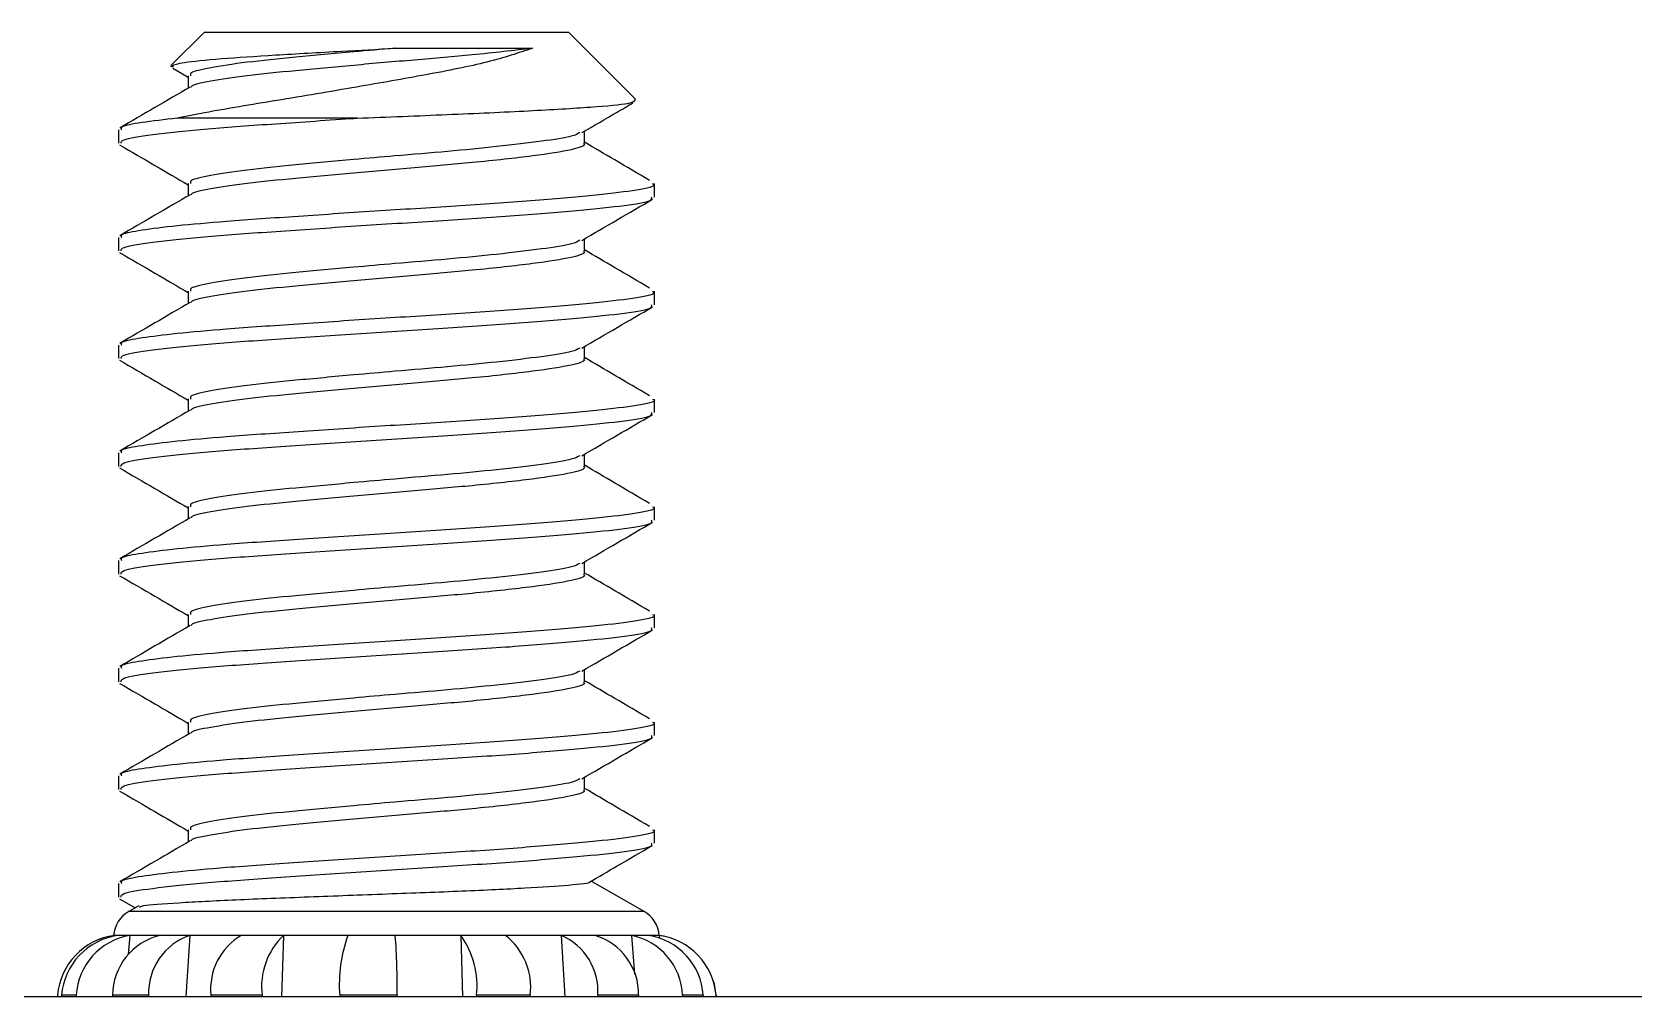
# Model space of a CAD drawing. Extents: x -3.31 to 5.76, y -0.45 to 4.26.
# Drawn here: x -0.165 to 0.578, y 3.679 to 4.127 of the extents above; entities that cross this region are included whole.
import ezdxf

# ---------------------------------------------------------------- set-up
doc = ezdxf.new("R2010")
doc.units = 0
doc.header["$LTSCALE"] = 0.5
doc.header["$MEASUREMENT"] = 0
doc.layers.add('Mounting', color=4, linetype='CONTINUOUS')

msp = doc.modelspace()

# ---------------------------------------------------------------- linework, layer by layer
at = {"layer": 'Mounting', "linetype": 'Continuous', "lineweight": 25, "transparency": 16777216}
for p, q in [((-0.08524, 4.12651), (-0.10068, 4.11106)), ((-0.08524, 4.12651), (0.08376, 4.12651)), ((0.11501, 4.09526), (0.08376, 4.12651)), ((-0.09957, 4.1102), (-0.10101, 4.1107)), ((-0.09987, 4.10968), (-0.09276, 4.10554)), ((-0.09276, 4.10615), (-0.09276, 4.10047)), ((-0.01433, 4.08651), (-0.09786, 4.08651)), ((-0.12524, 4.08112), (-0.12524, 4.07487)), ((0.09128, 4.07478), (0.09128, 4.08053)), ((0.12376, 4.04988), (0.12376, 4.05613)), ((-0.12524, 4.03112), (-0.12524, 4.02487)), ((0.12376, 3.99988), (0.12376, 4.00613)), ((-0.12524, 3.98112), (-0.12524, 3.97487)), ((0.12376, 3.94988), (0.12376, 3.95613)), ((-0.12524, 3.93112), (-0.12524, 3.92487)), ((0.12376, 3.89988), (0.12376, 3.90613)), ((-0.12524, 3.88112), (-0.12524, 3.87487)), ((0.12376, 3.84988), (0.12376, 3.85613)), ((-0.12524, 3.83112), (-0.12524, 3.82487)), ((0.12376, 3.79988), (0.12376, 3.80613)), ((-0.12524, 3.78112), (-0.12524, 3.77487)), ((0.12376, 3.74988), (0.12376, 3.75613)), ((-0.12524, 3.73112), (-0.12524, 3.72487)), ((0.11886, 3.7182), (0.09438, 3.73234)), ((-0.12464, 3.7241), (-0.11741, 3.71989)), ((-0.11577, 3.72084), (-0.12033, 3.7182)), ((0.11886, 3.7182), (-0.12033, 3.7182)), ((-0.12742, 3.70708), (-0.12745, 3.70675)), ((-0.12556, 3.70708), (-0.12742, 3.70708)), ((-0.1199, 3.70708), (-0.12556, 3.70708)), ((-0.1199, 3.70708), (-0.12062, 3.69827)), ((-0.10596, 3.70708), (-0.1199, 3.70708)), ((-0.09211, 3.70708), (-0.10596, 3.70708)), ((-0.09211, 3.70708), (-0.09391, 3.67851)), ((-0.06816, 3.70708), (-0.09211, 3.70708)), ((-0.04852, 3.70708), (-0.06816, 3.70708)), ((-0.04852, 3.70708), (-0.04946, 3.67851)), ((-0.01871, 3.70708), (-0.04852, 3.70708)), ((0.00334, 3.70708), (-0.01871, 3.70708)), ((0.03385, 3.70708), (0.00334, 3.70708)), ((0.05448, 3.70708), (0.03385, 3.70708)), ((0.03385, 3.70708), (0.03453, 3.67851)), ((0.08043, 3.70708), (0.05448, 3.70708)), ((0.09608, 3.70708), (0.08043, 3.70708)), ((0.08043, 3.70708), (0.08203, 3.67851)), ((0.11297, 3.70708), (0.09608, 3.70708)), ((0.12094, 3.70708), (0.11297, 3.70708)), ((0.11297, 3.70708), (0.11439, 3.68905)), ((0.12586, 3.70708), (0.12094, 3.70708)), ((0.12595, 3.70708), (0.12586, 3.70708)), ((0.12586, 3.70708), (0.12596, 3.70589)), ((0.12821, 3.70668), (0.12595, 3.70708)), ((1.50626, 3.67851), (-1.50774, 3.67851)), ((-0.15348, 3.67929), (-0.15355, 3.67851)), ((-0.15163, 3.67929), (-0.1517, 3.67851)), ((-0.14479, 3.67929), (-0.15163, 3.67929)), ((-0.14479, 3.67929), (-0.14485, 3.67851)), ((-0.12793, 3.67929), (-0.12799, 3.67851)), ((-0.11119, 3.67929), (-0.12793, 3.67929)), ((-0.11119, 3.67929), (-0.11124, 3.67851)), ((-0.08225, 3.67929), (-0.08228, 3.67851)), ((-0.0585, 3.67929), (-0.08225, 3.67929)), ((-0.0585, 3.67929), (-0.05852, 3.67851)), ((-0.02247, 3.67929), (-0.02248, 3.67851)), ((0.00419, 3.67929), (-0.02247, 3.67929)), ((0.00419, 3.67929), (0.00419, 3.67851)), ((0.04107, 3.67929), (0.04109, 3.67851)), ((0.06602, 3.67929), (0.04107, 3.67929)), ((0.06602, 3.67929), (0.06605, 3.67851)), ((0.09738, 3.67929), (0.09742, 3.67851)), ((0.11631, 3.67929), (0.09738, 3.67929)), ((0.11631, 3.67929), (0.11636, 3.67851)), ((0.13672, 3.67929), (0.13678, 3.67851)), ((0.14636, 3.67929), (0.13672, 3.67929)), ((0.14636, 3.67929), (0.14642, 3.67851)), ((0.1523, 3.67929), (0.15237, 3.67851)), ((0.15241, 3.67929), (0.1523, 3.67929)), ((0.15248, 3.67851), (0.15241, 3.67929))]:
    msp.add_line(p, q, dxfattribs=at)
at = {"layer": 'Mounting', "linetype": 'Continuous', "lineweight": 25, "transparency": 16777216, "flags": 128}
msp.add_lwpolyline([(0.15241, 3.67929), (0.15152, 3.68439), (0.151, 3.68616)], dxfattribs=at)
at = {"layer": 'Mounting', "linetype": 'Continuous', "lineweight": 25, "transparency": 16777216}
for centre, radius, start, end in [((-0.11319, 3.70583), 0.01429, 120, 175), ((0.11171, 3.70583), 0.01429, 5, 60), ((-0.12288, 3.67665), 0.03071, 97.87504, 175.07088), ((-0.12117, 3.67684), 0.03055, 98.24717, 175.39617), ((-0.11485, 3.67751), 0.03, 99.69733, 176.59305), ((-0.09905, 3.67903), 0.02889, 103.83555, 179.47568), ((-0.08296, 3.68035), 0.02825, 108.88579, 182.14436), ((-0.05353, 3.68219), 0.02887, 120.46982, 185.76945), ((-0.02597, 3.68329), 0.03277, 133.47284, 187.01147), ((0.04557, 3.68424), 0.06822, 160.44493, 184.16265), ((-0.28338, 3.68439), 0.28761, 358.98387, 4.52368), ((0.00144, 3.68382), 0.03989, 353.48165, 35.66558), ((0.03553, 3.68292), 0.03071, 353.21324, 51.87679), ((0.06927, 3.6812), 0.02818, 356.10987, 66.66997), ((0.08788, 3.67985), 0.02844, 358.8732, 73.22626), ((0.10723, 3.67813), 0.02951, 2.26471, 78.785), ((0.11619, 3.67722), 0.03024, 3.93842, 80.96298), ((0.12168, 3.67662), 0.03074, 4.9809, 82.18338)]:
    msp.add_arc(centre, radius, start, end, dxfattribs=at)
for points, knots in [([(-0.10046, 4.11084), (-0.09918, 4.11135), (-0.09653, 4.11241), (-0.07879, 4.11415), (-0.05315, 4.11586), (-0.02424, 4.11746), (-0.00506, 4.11853), (0.00319, 4.11898)], [0, 0, 0, 0, 0.201151, 0.41837, 0.629483, 0.840667, 1, 1, 1, 1]), ([(0.06705, 4.11898), (0.06054, 4.1168), (0.04754, 4.11243), (0.018, 4.10663), (-0.01593, 4.10071), (-0.05218, 4.09458), (-0.08005, 4.09009), (-0.09372, 4.08734), (-0.09786, 4.08651)], [0, 0, 0, 0, 0.172316, 0.344636, 0.518669, 0.716526, 0.914165, 1, 1, 1, 1]), ([(0.00319, 4.11898), (-0.00322, 4.11842), (-0.01911, 4.11703), (-0.04333, 4.11478), (-0.0666, 4.11248), (-0.08326, 4.1099), (-0.0922, 4.10788), (-0.09184, 4.1066), (-0.0917, 4.10613)], [0, 0, 0, 0, 0.129606, 0.321237, 0.509377, 0.701817, 0.890917, 1, 1, 1, 1]), ([(0.06705, 4.11898), (0.05818, 4.11794), (0.04222, 4.11606), (0.01231, 4.11353), (-0.0162, 4.11105), (-0.04331, 4.10853), (-0.06668, 4.10623), (-0.08297, 4.10365), (-0.09132, 4.10199), (-0.0914, 4.10107), (-0.09141, 4.10097)], [0, 0, 0, 0, 0.168513, 0.303067, 0.439402, 0.576158, 0.710423, 0.847757, 0.982707, 1, 1, 1, 1]), ([(0.00319, 4.11898), (0.00734, 4.11898), (0.02176, 4.11898), (0.04516, 4.11898), (0.05994, 4.11898), (0.06705, 4.11898)], [0, 0, 0, 0, 0.174008, 0.603145, 1, 1, 1, 1]), ([(-0.09189, 4.10098), (-0.09733, 4.09781), (-0.10824, 4.09145), (-0.11915, 4.08511), (-0.12461, 4.08194)], [0, 0, 0, 0, 0.49954, 1, 1, 1, 1]), ([(-0.01433, 4.08651), (-0.00023, 4.08707), (0.02797, 4.0882), (0.06632, 4.08992), (0.09555, 4.0917), (0.11365, 4.0933), (0.1144, 4.09445), (0.11475, 4.09499)], [0, 0, 0, 0, 0.208344, 0.416417, 0.618162, 0.820031, 1, 1, 1, 1]), ([(0.09, 4.07979), (0.09546, 4.08297), (0.10335, 4.08758), (0.11124, 4.09216), (0.11367, 4.09357)], [0, 0, 0, 0, 0.692677, 1, 1, 1, 1]), ([(-0.09786, 4.08651), (-0.10373, 4.08581), (-0.11536, 4.08444), (-0.12444, 4.08273), (-0.12399, 4.0816), (-0.12381, 4.08112)], [0, 0, 0, 0, 0.373284, 0.738735, 1, 1, 1, 1]), ([(-0.12397, 4.07487), (-0.12395, 4.07542), (-0.12391, 4.07678), (-0.11053, 4.07892), (-0.08693, 4.08148), (-0.05477, 4.08378), (-0.02906, 4.08554), (-0.01534, 4.08644), (-0.01433, 4.08651)], [0, 0, 0, 0, 0.142219, 0.351643, 0.563827, 0.77131, 0.983189, 1, 1, 1, 1]), ([(0.08906, 4.07981), (0.08805, 4.07924), (0.08553, 4.07785), (0.07201, 4.0758), (0.05196, 4.07338), (0.02809, 4.07106), (0.00509, 4.06917), (-0.01911, 4.06702), (-0.04333, 4.06479), (-0.0666, 4.06247), (-0.08326, 4.0599), (-0.0922, 4.05788), (-0.09184, 4.0566), (-0.0917, 4.05613)], [0, 0, 0, 0, 0.068847, 0.17084, 0.274622, 0.367244, 0.458091, 0.528326, 0.632173, 0.734127, 0.838412, 0.940887, 1, 1, 1, 1]), ([(-0.12464, 4.0741), (-0.11918, 4.07093), (-0.10855, 4.06475), (-0.09793, 4.05855), (-0.09276, 4.05554)], [0, 0, 0, 0, 0.513421, 1, 1, 1, 1]), ([(0.09074, 4.07477), (0.09089, 4.07465), (0.09209, 4.07373), (0.08543, 4.07167), (0.06868, 4.06902), (0.04184, 4.06604), (0.0124, 4.06353), (-0.01623, 4.06105), (-0.0433, 4.05853), (-0.06668, 4.05623), (-0.08297, 4.05365), (-0.09132, 4.05199), (-0.0914, 4.05107), (-0.09141, 4.05097)], [0, 0, 0, 0, 0.015298, 0.11918, 0.243694, 0.371142, 0.472906, 0.576017, 0.679447, 0.780992, 0.884859, 0.986923, 1, 1, 1, 1]), ([(0.12146, 4.05765), (0.11607, 4.0608), (0.10599, 4.0667), (0.09595, 4.07259), (0.09128, 4.07534)], [0, 0, 0, 0, 0.534606, 1, 1, 1, 1]), ([(0.12286, 4.05613), (0.12314, 4.05597), (0.1249, 4.05501), (0.11665, 4.05311), (0.09814, 4.0508), (0.06944, 4.04829), (0.0344, 4.0458), (-0.00405, 4.04348), (-0.04202, 4.0409), (-0.07433, 4.03869), (-0.09888, 4.03653), (-0.11507, 4.03444), (-0.12449, 4.03273), (-0.12401, 4.0316), (-0.12381, 4.03112)], [0, 0, 0, 0, 0.018834, 0.117629, 0.214253, 0.31256, 0.410701, 0.507439, 0.606253, 0.703078, 0.78464, 0.86503, 0.943734, 1, 1, 1, 1]), ([(-0.09276, 4.05615), (-0.09276, 4.05511), (-0.09276, 4.05322), (-0.09276, 4.05132), (-0.09276, 4.05047)], [0, 0, 0, 0, 0.5504, 1, 1, 1, 1]), ([(-0.09189, 4.05098), (-0.09733, 4.04781), (-0.10824, 4.04145), (-0.11915, 4.03511), (-0.12461, 4.03194)], [0, 0, 0, 0, 0.499513, 1, 1, 1, 1]), ([(-0.12397, 4.02487), (-0.12395, 4.02542), (-0.12391, 4.02678), (-0.11053, 4.02892), (-0.08693, 4.03148), (-0.05475, 4.03378), (-0.01773, 4.03632), (0.02099, 4.03876), (0.05766, 4.04112), (0.08888, 4.0437), (0.11128, 4.04601), (0.12315, 4.04815), (0.12252, 4.04943), (0.1223, 4.04988)], [0, 0, 0, 0, 0.066165, 0.163595, 0.26231, 0.358837, 0.45741, 0.5552, 0.652264, 0.751069, 0.847688, 0.946052, 1, 1, 1, 1]), ([(0.09, 4.02979), (0.09547, 4.03297), (0.1064, 4.03936), (0.11735, 4.04572), (0.12283, 4.0489)], [0, 0, 0, 0, 0.499427, 1, 1, 1, 1]), ([(-0.12464, 4.0241), (-0.11918, 4.02093), (-0.10855, 4.01475), (-0.09793, 4.00855), (-0.09276, 4.00554)], [0, 0, 0, 0, 0.513394, 1, 1, 1, 1]), ([(0.08906, 4.02981), (0.08805, 4.02924), (0.08553, 4.02785), (0.07201, 4.0258), (0.05196, 4.02338), (0.02809, 4.02106), (0.00509, 4.01917), (-0.01911, 4.01702), (-0.04333, 4.01479), (-0.0666, 4.01247), (-0.08326, 4.0099), (-0.0922, 4.00788), (-0.09184, 4.0066), (-0.0917, 4.00613)], [0, 0, 0, 0, 0.068848, 0.170841, 0.274623, 0.367245, 0.458092, 0.528327, 0.632173, 0.734128, 0.838413, 0.940887, 1, 1, 1, 1]), ([(0.09073, 4.02477), (0.09089, 4.02465), (0.09209, 4.02373), (0.08543, 4.02167), (0.06868, 4.01902), (0.04184, 4.01604), (0.0124, 4.01353), (-0.01623, 4.01105), (-0.0433, 4.00853), (-0.06668, 4.00623), (-0.08297, 4.00365), (-0.09132, 4.00199), (-0.0914, 4.00107), (-0.09141, 4.00097)], [0, 0, 0, 0, 0.015307, 0.119188, 0.243701, 0.371148, 0.472911, 0.576021, 0.679451, 0.780996, 0.884862, 0.986924, 1, 1, 1, 1]), ([(0.09128, 4.02478), (0.09128, 4.02582), (0.09128, 4.02774), (0.09128, 4.02965), (0.09128, 4.03053)], [0, 0, 0, 0, 0.543227, 1, 1, 1, 1]), ([(0.12146, 4.00765), (0.11607, 4.0108), (0.10599, 4.0167), (0.09595, 4.02259), (0.09128, 4.02534)], [0, 0, 0, 0, 0.534627, 1, 1, 1, 1]), ([(0.12286, 4.00613), (0.12314, 4.00597), (0.1249, 4.00501), (0.11665, 4.00311), (0.09814, 4.0008), (0.06944, 3.99829), (0.0344, 3.9958), (-0.00405, 3.99348), (-0.04202, 3.9909), (-0.07433, 3.98869), (-0.09888, 3.98653), (-0.11507, 3.98444), (-0.12449, 3.98273), (-0.12401, 3.9816), (-0.12381, 3.98112)], [0, 0, 0, 0, 0.018834, 0.117629, 0.214253, 0.31256, 0.410701, 0.507439, 0.606253, 0.703078, 0.78464, 0.86503, 0.943734, 1, 1, 1, 1]), ([(-0.09276, 4.00615), (-0.09276, 4.00511), (-0.09276, 4.00322), (-0.09276, 4.00132), (-0.09276, 4.00047)], [0, 0, 0, 0, 0.550307, 1, 1, 1, 1]), ([(-0.09189, 4.00098), (-0.09733, 3.99781), (-0.10824, 3.99145), (-0.11915, 3.98511), (-0.12461, 3.98194)], [0, 0, 0, 0, 0.499486, 1, 1, 1, 1]), ([(-0.12397, 3.97487), (-0.12395, 3.97542), (-0.12391, 3.97678), (-0.11053, 3.97892), (-0.08693, 3.98148), (-0.05475, 3.98378), (-0.01773, 3.98632), (0.02099, 3.98876), (0.05766, 3.99112), (0.08888, 3.9937), (0.11128, 3.99601), (0.12315, 3.99815), (0.12252, 3.99943), (0.1223, 3.99988)], [0, 0, 0, 0, 0.066165, 0.163595, 0.26231, 0.358837, 0.45741, 0.5552, 0.652264, 0.751069, 0.847688, 0.946052, 1, 1, 1, 1]), ([(0.09, 3.97979), (0.09547, 3.98297), (0.1064, 3.98936), (0.11735, 3.99572), (0.12283, 3.9989)], [0, 0, 0, 0, 0.499458, 1, 1, 1, 1]), ([(0.08906, 3.97981), (0.08805, 3.97924), (0.08553, 3.97785), (0.07201, 3.9758), (0.05196, 3.97338), (0.02809, 3.97106), (0.00509, 3.96917), (-0.01911, 3.96702), (-0.04333, 3.96479), (-0.0666, 3.96247), (-0.08326, 3.9599), (-0.0922, 3.95788), (-0.09184, 3.9566), (-0.0917, 3.95613)], [0, 0, 0, 0, 0.06885, 0.170842, 0.274624, 0.367245, 0.458093, 0.528327, 0.632174, 0.734128, 0.838413, 0.940887, 1, 1, 1, 1]), ([(0.09128, 3.97478), (0.09128, 3.97582), (0.09128, 3.97774), (0.09128, 3.97965), (0.09128, 3.98053)], [0, 0, 0, 0, 0.543319, 1, 1, 1, 1]), ([(-0.12464, 3.9741), (-0.11918, 3.97093), (-0.10855, 3.96475), (-0.09793, 3.95855), (-0.09276, 3.95554)], [0, 0, 0, 0, 0.513366, 1, 1, 1, 1]), ([(0.09073, 3.97477), (0.09089, 3.97465), (0.09209, 3.97373), (0.08543, 3.97167), (0.06868, 3.96902), (0.04184, 3.96604), (0.0124, 3.96353), (-0.01623, 3.96105), (-0.0433, 3.95853), (-0.06668, 3.95623), (-0.08297, 3.95365), (-0.09132, 3.95199), (-0.0914, 3.95107), (-0.09141, 3.95097)], [0, 0, 0, 0, 0.015315, 0.119196, 0.243708, 0.371154, 0.472917, 0.576026, 0.679454, 0.780999, 0.884864, 0.986926, 1, 1, 1, 1]), ([(0.12146, 3.95765), (0.11607, 3.9608), (0.10598, 3.9667), (0.09595, 3.97259), (0.09128, 3.97534)], [0, 0, 0, 0, 0.534648, 1, 1, 1, 1]), ([(-0.09189, 3.95098), (-0.09733, 3.94781), (-0.10824, 3.94145), (-0.11915, 3.93511), (-0.12461, 3.93194)], [0, 0, 0, 0, 0.49946, 1, 1, 1, 1]), ([(0.12286, 3.95613), (0.12314, 3.95597), (0.1249, 3.95501), (0.11665, 3.95311), (0.09814, 3.9508), (0.06944, 3.94829), (0.0344, 3.9458), (-0.00405, 3.94348), (-0.04202, 3.9409), (-0.07433, 3.93869), (-0.09888, 3.93653), (-0.11507, 3.93444), (-0.12449, 3.93273), (-0.12401, 3.9316), (-0.12381, 3.93112)], [0, 0, 0, 0, 0.018834, 0.117629, 0.214253, 0.31256, 0.410701, 0.507439, 0.606253, 0.703078, 0.78464, 0.86503, 0.943734, 1, 1, 1, 1]), ([(-0.12397, 3.92487), (-0.12395, 3.92542), (-0.12391, 3.92678), (-0.11053, 3.92892), (-0.08693, 3.93148), (-0.05475, 3.93378), (-0.01773, 3.93632), (0.02099, 3.93876), (0.05766, 3.94112), (0.08888, 3.9437), (0.11128, 3.94601), (0.12315, 3.94815), (0.12252, 3.94943), (0.1223, 3.94988)], [0, 0, 0, 0, 0.066165, 0.163595, 0.26231, 0.358837, 0.45741, 0.5552, 0.652264, 0.751069, 0.847688, 0.946052, 1, 1, 1, 1]), ([(-0.09276, 3.95615), (-0.09276, 3.95511), (-0.09276, 3.95322), (-0.09276, 3.95132), (-0.09276, 3.95047)], [0, 0, 0, 0, 0.550214, 1, 1, 1, 1]), ([(0.09, 3.92979), (0.09547, 3.93297), (0.1064, 3.93936), (0.11735, 3.94572), (0.12283, 3.9489)], [0, 0, 0, 0, 0.49949, 1, 1, 1, 1]), ([(0.08906, 3.92981), (0.08805, 3.92924), (0.08553, 3.92785), (0.07201, 3.9258), (0.05196, 3.92338), (0.02809, 3.92106), (0.00509, 3.91917), (-0.01911, 3.91702), (-0.04333, 3.91479), (-0.0666, 3.91247), (-0.08326, 3.9099), (-0.0922, 3.90788), (-0.09184, 3.9066), (-0.0917, 3.90613)], [0, 0, 0, 0, 0.0688508, 0.1708434, 0.2746245, 0.3672463, 0.4580935, 0.528328, 0.6321742, 0.7341286, 0.8384132, 0.9408875, 1, 1, 1, 1]), ([(0.09128, 3.92478), (0.09128, 3.92582), (0.09128, 3.92774), (0.09128, 3.92965), (0.09128, 3.93053)], [0, 0, 0, 0, 0.543411, 1, 1, 1, 1]), ([(-0.12464, 3.9241), (-0.11918, 3.92093), (-0.10855, 3.91475), (-0.09793, 3.90855), (-0.09276, 3.90554)], [0, 0, 0, 0, 0.513339, 1, 1, 1, 1]), ([(0.09073, 3.92477), (0.09089, 3.92465), (0.09209, 3.92373), (0.08543, 3.92167), (0.06868, 3.91902), (0.04184, 3.91604), (0.0124, 3.91353), (-0.01623, 3.91105), (-0.0433, 3.90853), (-0.06668, 3.90623), (-0.08297, 3.90365), (-0.09132, 3.90199), (-0.0914, 3.90107), (-0.09141, 3.90097)], [0, 0, 0, 0, 0.0153236, 0.1192036, 0.2437146, 0.3711598, 0.4729218, 0.5760304, 0.6794582, 0.7810017, 0.8848662, 0.9869276, 1, 1, 1, 1]), ([(0.12146, 3.90765), (0.11607, 3.9108), (0.10598, 3.9167), (0.09595, 3.92259), (0.09128, 3.92534)], [0, 0, 0, 0, 0.534669, 1, 1, 1, 1]), ([(0.12286, 3.90613), (0.12314, 3.90597), (0.1249, 3.90501), (0.11665, 3.90311), (0.09814, 3.9008), (0.06944, 3.89829), (0.0344, 3.8958), (-0.00405, 3.89348), (-0.04202, 3.8909), (-0.07433, 3.88869), (-0.09888, 3.88653), (-0.11507, 3.88444), (-0.12449, 3.88273), (-0.12401, 3.8816), (-0.12381, 3.88112)], [0, 0, 0, 0, 0.018834, 0.117629, 0.214253, 0.31256, 0.410701, 0.507439, 0.606253, 0.703078, 0.78464, 0.86503, 0.943734, 1, 1, 1, 1]), ([(-0.09276, 3.90615), (-0.09276, 3.90511), (-0.09276, 3.90322), (-0.09276, 3.90132), (-0.09276, 3.90047)], [0, 0, 0, 0, 0.550121, 1, 1, 1, 1]), ([(-0.09189, 3.90098), (-0.09733, 3.89781), (-0.10824, 3.89145), (-0.11915, 3.88511), (-0.12461, 3.88194)], [0, 0, 0, 0, 0.499433, 1, 1, 1, 1]), ([(-0.12397, 3.87487), (-0.12395, 3.87542), (-0.12391, 3.87678), (-0.11053, 3.87892), (-0.08693, 3.88148), (-0.05475, 3.88378), (-0.01773, 3.88632), (0.02099, 3.88876), (0.05766, 3.89112), (0.08888, 3.8937), (0.11128, 3.89601), (0.12315, 3.89815), (0.12252, 3.89943), (0.1223, 3.89988)], [0, 0, 0, 0, 0.066165, 0.163595, 0.26231, 0.358837, 0.45741, 0.5552, 0.652264, 0.751069, 0.847688, 0.946052, 1, 1, 1, 1]), ([(0.09, 3.87979), (0.09547, 3.88297), (0.1064, 3.88936), (0.11735, 3.89572), (0.12283, 3.8989)], [0, 0, 0, 0, 0.499521, 1, 1, 1, 1]), ([(0.08906, 3.87981), (0.08805, 3.87924), (0.08553, 3.87785), (0.07201, 3.8758), (0.05196, 3.87338), (0.02809, 3.87106), (0.00509, 3.86917), (-0.01911, 3.86702), (-0.04333, 3.86479), (-0.0666, 3.86247), (-0.08326, 3.8599), (-0.0922, 3.85788), (-0.09184, 3.8566), (-0.0917, 3.85613)], [0, 0, 0, 0, 0.068852, 0.170845, 0.274626, 0.367247, 0.458094, 0.528329, 0.632175, 0.734129, 0.838414, 0.940888, 1, 1, 1, 1]), ([(0.09128, 3.87478), (0.09128, 3.87582), (0.09128, 3.87774), (0.09128, 3.87965), (0.09128, 3.88053)], [0, 0, 0, 0, 0.543503, 1, 1, 1, 1]), ([(0.12146, 3.85765), (0.11607, 3.8608), (0.10598, 3.8667), (0.09595, 3.87259), (0.09128, 3.87534)], [0, 0, 0, 0, 0.53469, 1, 1, 1, 1]), ([(-0.12464, 3.8741), (-0.11918, 3.87093), (-0.10855, 3.86475), (-0.09793, 3.85855), (-0.09276, 3.85554)], [0, 0, 0, 0, 0.513311, 1, 1, 1, 1]), ([(0.09073, 3.87477), (0.09089, 3.87465), (0.09209, 3.87373), (0.08543, 3.87167), (0.06868, 3.86902), (0.04184, 3.86604), (0.0124, 3.86353), (-0.01623, 3.86105), (-0.0433, 3.85853), (-0.06668, 3.85623), (-0.08297, 3.85365), (-0.09132, 3.85199), (-0.0914, 3.85107), (-0.09141, 3.85097)], [0, 0, 0, 0, 0.015332, 0.119211, 0.243722, 0.371166, 0.472927, 0.576035, 0.679462, 0.781005, 0.884869, 0.986929, 1, 1, 1, 1]), ([(0.12286, 3.85613), (0.12314, 3.85597), (0.1249, 3.85501), (0.11665, 3.85311), (0.09814, 3.8508), (0.06944, 3.84829), (0.0344, 3.8458), (-0.00405, 3.84348), (-0.04202, 3.8409), (-0.07433, 3.83869), (-0.09888, 3.83653), (-0.11507, 3.83444), (-0.12449, 3.83273), (-0.12401, 3.8316), (-0.12381, 3.83112)], [0, 0, 0, 0, 0.018834, 0.117629, 0.214253, 0.31256, 0.410701, 0.507439, 0.606253, 0.703078, 0.78464, 0.86503, 0.943734, 1, 1, 1, 1]), ([(-0.09276, 3.85615), (-0.09276, 3.85511), (-0.09276, 3.85322), (-0.09276, 3.85132), (-0.09276, 3.85047)], [0, 0, 0, 0, 0.550028, 1, 1, 1, 1]), ([(-0.09189, 3.85098), (-0.09733, 3.84781), (-0.10824, 3.84145), (-0.11915, 3.83511), (-0.12461, 3.83194)], [0, 0, 0, 0, 0.4994058, 1, 1, 1, 1]), ([(-0.12397, 3.82487), (-0.12395, 3.82542), (-0.12391, 3.82678), (-0.11053, 3.82892), (-0.08693, 3.83148), (-0.05475, 3.83378), (-0.01773, 3.83632), (0.02099, 3.83876), (0.05766, 3.84112), (0.08888, 3.8437), (0.11128, 3.84601), (0.12315, 3.84815), (0.12252, 3.84943), (0.1223, 3.84988)], [0, 0, 0, 0, 0.066165, 0.163595, 0.26231, 0.358837, 0.45741, 0.5552, 0.652264, 0.751069, 0.847688, 0.946052, 1, 1, 1, 1]), ([(0.09, 3.82979), (0.09547, 3.83297), (0.1064, 3.83936), (0.11735, 3.84572), (0.12283, 3.8489)], [0, 0, 0, 0, 0.499552, 1, 1, 1, 1]), ([(-0.12464, 3.8241), (-0.11918, 3.82093), (-0.10855, 3.81475), (-0.09793, 3.80855), (-0.09276, 3.80554)], [0, 0, 0, 0, 0.513284, 1, 1, 1, 1]), ([(0.08906, 3.82981), (0.08805, 3.82924), (0.08553, 3.82785), (0.07201, 3.8258), (0.05196, 3.82338), (0.02809, 3.82106), (0.00509, 3.81917), (-0.01911, 3.81702), (-0.04333, 3.81479), (-0.0666, 3.81247), (-0.08326, 3.8099), (-0.0922, 3.80788), (-0.09184, 3.8066), (-0.0917, 3.80613)], [0, 0, 0, 0, 0.0688532, 0.1708456, 0.2746265, 0.3672481, 0.458095, 0.5283293, 0.6321753, 0.7341295, 0.8384139, 0.940888, 1, 1, 1, 1]), ([(0.09073, 3.82477), (0.09089, 3.82465), (0.09209, 3.82373), (0.08543, 3.82167), (0.06868, 3.81902), (0.04184, 3.81604), (0.0124, 3.81353), (-0.01623, 3.81105), (-0.0433, 3.80853), (-0.06668, 3.80623), (-0.08297, 3.80365), (-0.09132, 3.80199), (-0.0914, 3.80107), (-0.09141, 3.80097)], [0, 0, 0, 0, 0.015341, 0.119219, 0.243728, 0.371172, 0.472932, 0.576039, 0.679466, 0.781008, 0.884871, 0.986931, 1, 1, 1, 1]), ([(0.09128, 3.82478), (0.09128, 3.82582), (0.09128, 3.82774), (0.09128, 3.82965), (0.09128, 3.83053)], [0, 0, 0, 0, 0.543594, 1, 1, 1, 1]), ([(0.12146, 3.80765), (0.11607, 3.8108), (0.10598, 3.8167), (0.09595, 3.82259), (0.09128, 3.82534)], [0, 0, 0, 0, 0.5347108, 1, 1, 1, 1]), ([(-0.09189, 3.80098), (-0.09733, 3.79781), (-0.10824, 3.79145), (-0.11915, 3.78511), (-0.12461, 3.78194)], [0, 0, 0, 0, 0.4993788, 1, 1, 1, 1]), ([(0.12286, 3.80613), (0.12314, 3.80597), (0.1249, 3.80501), (0.11665, 3.80311), (0.09814, 3.8008), (0.06944, 3.79829), (0.0344, 3.7958), (-0.00405, 3.79348), (-0.04202, 3.7909), (-0.07433, 3.78869), (-0.09888, 3.78653), (-0.11507, 3.78444), (-0.12449, 3.78273), (-0.12401, 3.7816), (-0.12381, 3.78112)], [0, 0, 0, 0, 0.018834, 0.117629, 0.214253, 0.31256, 0.410701, 0.507439, 0.606253, 0.703078, 0.78464, 0.86503, 0.943734, 1, 1, 1, 1]), ([(-0.09276, 3.80615), (-0.09276, 3.80511), (-0.09276, 3.80322), (-0.09276, 3.80132), (-0.09276, 3.80047)], [0, 0, 0, 0, 0.549935, 1, 1, 1, 1]), ([(-0.12397, 3.77487), (-0.12395, 3.77542), (-0.12391, 3.77678), (-0.11053, 3.77892), (-0.08693, 3.78148), (-0.05475, 3.78378), (-0.01773, 3.78632), (0.02099, 3.78876), (0.05766, 3.79112), (0.08888, 3.7937), (0.11128, 3.79601), (0.12315, 3.79815), (0.12252, 3.79943), (0.1223, 3.79988)], [0, 0, 0, 0, 0.066165, 0.163595, 0.26231, 0.358837, 0.45741, 0.5552, 0.652264, 0.751069, 0.847688, 0.946052, 1, 1, 1, 1]), ([(0.09, 3.77979), (0.09547, 3.78298), (0.1064, 3.78936), (0.11735, 3.79572), (0.12283, 3.7989)], [0, 0, 0, 0, 0.499583, 1, 1, 1, 1]), ([(0.08906, 3.77981), (0.08805, 3.77924), (0.08553, 3.77785), (0.07201, 3.7758), (0.05196, 3.77338), (0.02809, 3.77106), (0.00509, 3.76917), (-0.01911, 3.76702), (-0.04333, 3.76479), (-0.0666, 3.76247), (-0.08326, 3.7599), (-0.0922, 3.75788), (-0.09184, 3.7566), (-0.0917, 3.75613)], [0, 0, 0, 0, 0.068854, 0.170847, 0.274627, 0.367249, 0.458096, 0.52833, 0.632176, 0.73413, 0.838414, 0.940888, 1, 1, 1, 1]), ([(0.09128, 3.77478), (0.09128, 3.77582), (0.09128, 3.77774), (0.09128, 3.77965), (0.09128, 3.78053)], [0, 0, 0, 0, 0.5436864, 1, 1, 1, 1]), ([(-0.12464, 3.7741), (-0.11918, 3.77093), (-0.10855, 3.76475), (-0.09793, 3.75855), (-0.09276, 3.75554)], [0, 0, 0, 0, 0.513256, 1, 1, 1, 1]), ([(0.09073, 3.77477), (0.09089, 3.77465), (0.09209, 3.77373), (0.08543, 3.77167), (0.06868, 3.76902), (0.04184, 3.76604), (0.0124, 3.76353), (-0.01623, 3.76105), (-0.0433, 3.75853), (-0.06668, 3.75623), (-0.08297, 3.75365), (-0.09132, 3.75199), (-0.0914, 3.75107), (-0.09141, 3.75097)], [0, 0, 0, 0, 0.015349, 0.119227, 0.243735, 0.371178, 0.472938, 0.576044, 0.67947, 0.781011, 0.884873, 0.986932, 1, 1, 1, 1]), ([(0.12146, 3.75765), (0.11607, 3.7608), (0.10598, 3.7667), (0.09595, 3.77259), (0.09128, 3.77534)], [0, 0, 0, 0, 0.534732, 1, 1, 1, 1]), ([(-0.09189, 3.75098), (-0.09733, 3.74781), (-0.10824, 3.74145), (-0.11915, 3.73511), (-0.12461, 3.73194)], [0, 0, 0, 0, 0.499352, 1, 1, 1, 1]), ([(0.12286, 3.75613), (0.12314, 3.75597), (0.1249, 3.75501), (0.11665, 3.75311), (0.09814, 3.7508), (0.06944, 3.74829), (0.0344, 3.7458), (-0.00405, 3.74348), (-0.04202, 3.7409), (-0.07433, 3.73869), (-0.09888, 3.73653), (-0.11507, 3.73444), (-0.12449, 3.73273), (-0.12401, 3.7316), (-0.12381, 3.73112)], [0, 0, 0, 0, 0.018834, 0.117629, 0.214253, 0.31256, 0.410701, 0.507439, 0.606253, 0.703078, 0.78464, 0.86503, 0.943734, 1, 1, 1, 1]), ([(-0.12397, 3.72487), (-0.12395, 3.72542), (-0.12391, 3.72678), (-0.11053, 3.72892), (-0.08693, 3.73148), (-0.05475, 3.73378), (-0.01773, 3.73632), (0.02099, 3.73876), (0.05766, 3.74112), (0.08888, 3.7437), (0.11128, 3.74601), (0.12315, 3.74815), (0.12252, 3.74943), (0.1223, 3.74988)], [0, 0, 0, 0, 0.066165, 0.163595, 0.26231, 0.358837, 0.45741, 0.5552, 0.652264, 0.751069, 0.847688, 0.946052, 1, 1, 1, 1]), ([(-0.09276, 3.75615), (-0.09276, 3.75511), (-0.09276, 3.75322), (-0.09276, 3.75132), (-0.09276, 3.75047)], [0, 0, 0, 0, 0.549842, 1, 1, 1, 1]), ([(0.09347, 3.73181), (0.09778, 3.73432), (0.10756, 3.74003), (0.11735, 3.74572), (0.12283, 3.7489)], [0, 0, 0, 0, 0.440515, 1, 1, 1, 1]), ([(-0.11536, 3.72013), (-0.11512, 3.72039), (-0.11445, 3.7211), (-0.09877, 3.72224), (-0.07188, 3.72367), (-0.03763, 3.72496), (-0.00051, 3.72641), (0.0349, 3.72769), (0.06484, 3.72913), (0.08479, 3.73046), (0.09422, 3.73143), (0.09342, 3.73194), (0.09337, 3.73198)], [0, 0, 0, 0, 0.071795, 0.197167, 0.316781, 0.436285, 0.55181, 0.665486, 0.776926, 0.884815, 0.992159, 1, 1, 1, 1])]:
    msp.add_open_spline(points, degree=3, knots=knots, dxfattribs=at)

doc.saveas('drawing.dxf')
